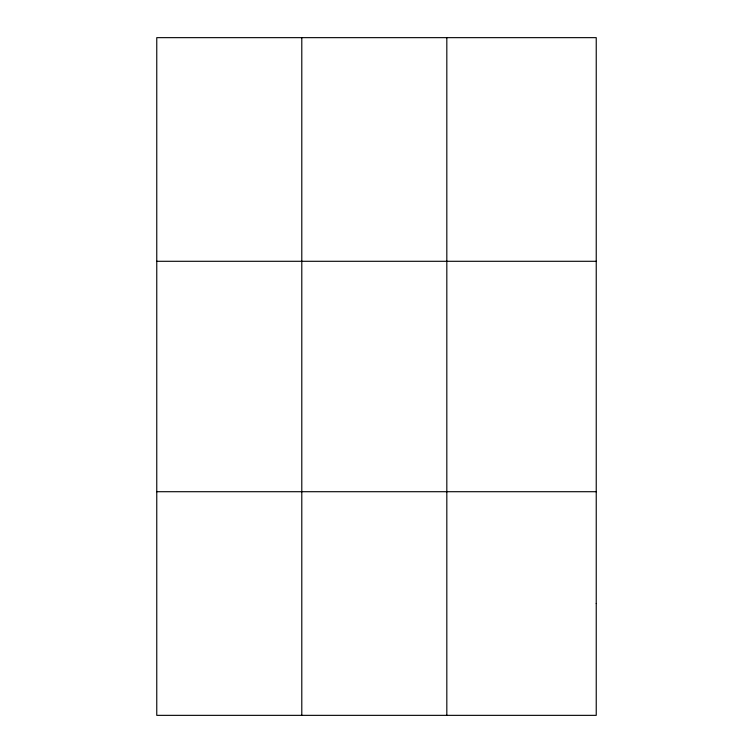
<?xml version="1.0" encoding="UTF-8"?>
<svg xmlns="http://www.w3.org/2000/svg" width="753" height="753" viewBox="0 0 753 753"><rect width="100%" height="100%" fill="white"/><g stroke="black" fill="none" stroke-linecap="round" stroke-linejoin="round"><path stroke-width="1.13" d="M301.793 715.35L301.793 37.65M446.821 715.35L446.821 37.65M156.765 261.291L596.235 261.291M156.765 491.709L596.235 491.709M596.235 603.53L596.235 715.35L156.765 715.35L156.765 37.65L596.235 37.65L596.235 603.53"/></g></svg>
